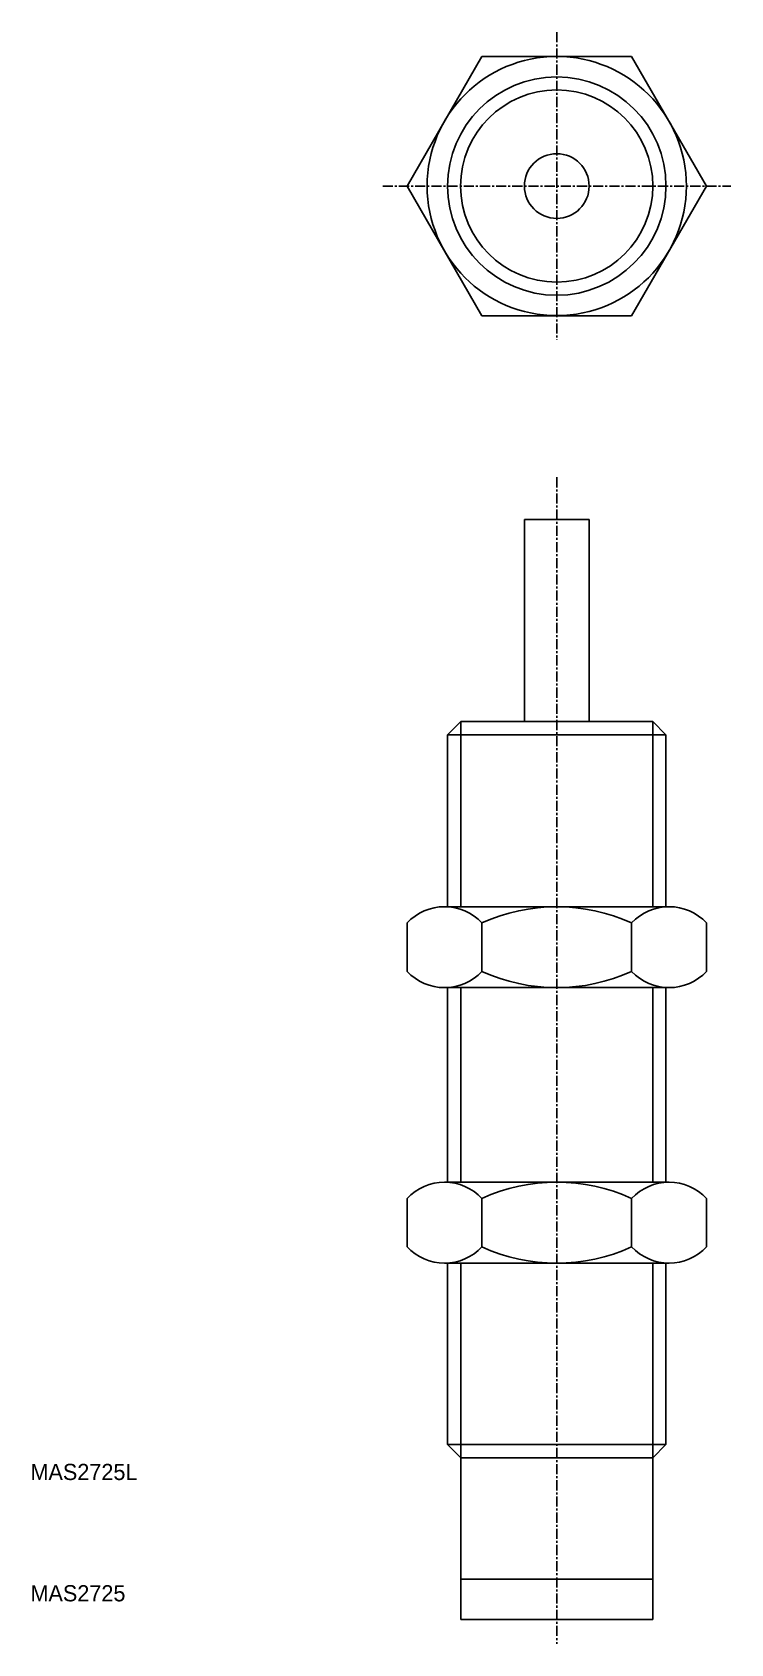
# Model space of a CAD drawing. Extents: x 1 to 88, y 2 to 201.
import ezdxf

# ---------------------------------------------------------------- set-up
doc = ezdxf.new("R2010")
doc.units = 0
doc.linetypes.add('CENTER', pattern=[2, 1.25, -0.25, 0.25, -0.25])
doc.layers.get('0').update_dxf_attribs({"linetype": 'CONTINUOUS'})
doc.layers.add('CENTER', color=1, linetype='CENTER')

msp = doc.modelspace()

# ---------------------------------------------------------------- linework, layer by layer
at = {"color": 7, "linetype": 'CONTINUOUS'}
for p, q in [((56.91, 198.25), (47.66, 182.23)), ((75.41, 198.25), (56.91, 198.25)), ((84.66, 182.23), (75.41, 198.25)), ((47.66, 182.23), (56.91, 166.2)), ((75.41, 166.2), (84.66, 182.23)), ((56.91, 166.2), (75.41, 166.2)), ((62.16, 116.01), (62.16, 141.01)), ((70.16, 141.01), (62.16, 141.01)), ((70.16, 116.01), (70.16, 141.01)), ((52.66, 114.38), (54.29, 116.01)), ((78.04, 116.01), (54.29, 116.01)), ((78.04, 116.01), (79.66, 114.38)), ((52.66, 114.38), (79.66, 114.38)), ((52.66, 114.38), (52.66, 93.13)), ((79.66, 93.13), (79.66, 114.38)), ((80.04, 93.13), (52.29, 93.13)), ((47.66, 85.13), (47.66, 91.13)), ((56.91, 85.13), (56.91, 91.13)), ((75.41, 85.13), (75.41, 91.13)), ((84.66, 85.13), (84.66, 91.13)), ((80.04, 83.13), (52.29, 83.13)), ((52.66, 83.13), (52.66, 59.07)), ((79.66, 59.07), (79.66, 83.13)), ((52.29, 59.07), (80.04, 59.07)), ((47.66, 57.07), (47.66, 51.07)), ((56.91, 57.07), (56.91, 51.07)), ((75.41, 57.07), (75.41, 51.07)), ((84.66, 57.07), (84.66, 51.07)), ((52.29, 49.07), (80.04, 49.07)), ((52.66, 49.07), (52.66, 26.63)), ((79.66, 26.63), (79.66, 49.07)), ((52.66, 26.63), (79.66, 26.63)), ((54.29, 25.01), (52.66, 26.63)), ((79.66, 26.63), (78.04, 25.01)), ((54.29, 25.01), (54.29, 5.01)), ((54.29, 25.01), (78.04, 25.01)), ((78.04, 25.01), (78.04, 5.01)), ((54.29, 10.01), (78.04, 10.01)), ((54.29, 5.01), (78.04, 5.01))]:
    msp.add_line(p, q, dxfattribs=at)
at = {"color": 3, "linetype": 'CONTINUOUS'}
for p, q in [((54.29, 93.13), (54.29, 116.01)), ((78.04, 116.01), (78.04, 93.13)), ((54.29, 59.07), (54.29, 83.13)), ((78.04, 83.13), (78.04, 59.07)), ((54.29, 25.01), (54.29, 49.07)), ((78.04, 49.07), (78.04, 25.01))]:
    msp.add_line(p, q, dxfattribs=at)
at = {"color": 7, "linetype": 'CONTINUOUS'}
for radius in [16.02, 13.5, 4]:
    msp.add_circle((66.16, 182.23), radius, dxfattribs=at)
at = {"color": 3, "linetype": 'CONTINUOUS'}
msp.add_circle((66.16, 182.23), 11.88, dxfattribs=at)
at = {"color": 7, "linetype": 'CONTINUOUS'}
for centre, radius, start, end in [((52.29, 86.78), 6.35, 90, 136.7704), ((52.29, 86.78), 6.35, 43.2296, 90), ((66.16, 70.74), 22.39, 65.5991, 114.4009), ((80.04, 86.78), 6.35, 90, 136.7704), ((80.04, 86.78), 6.35, 43.2296, 90), ((52.29, 89.48), 6.35, 223.2296, 270), ((52.29, 89.48), 6.35, 270, 316.7704), ((66.16, 105.52), 22.39, 245.5991, 294.4009), ((80.04, 89.48), 6.35, 223.2296, 270), ((80.04, 89.48), 6.35, 270, 316.7704), ((52.29, 52.72), 6.35, 90, 136.7704), ((52.29, 52.72), 6.35, 43.2296, 90), ((66.16, 36.68), 22.39, 65.5991, 114.4009), ((80.04, 52.72), 6.35, 90, 136.7704), ((80.04, 52.72), 6.35, 43.2296, 90), ((52.29, 55.42), 6.35, 223.2296, 270), ((52.29, 55.42), 6.35, 270, 316.7704), ((66.16, 71.46), 22.39, 245.5991, 294.4009), ((80.04, 55.42), 6.35, 223.2296, 270), ((80.04, 55.42), 6.35, 270, 316.7704)]:
    msp.add_arc(centre, radius, start, end, dxfattribs=at)
at = {"layer": 'CENTER', "color": 1, "linetype": 'CENTER'}
for p, q in [((66.16, 201.25), (66.16, 163.2)), ((44.66, 182.23), (87.66, 182.23)), ((66.16, 146.22), (66.16, 2.01))]:
    msp.add_line(p, q, dxfattribs=at)

# ---------------------------------------------------------------- texts
at = {"color": 7, "linetype": 'CONTINUOUS'}
for s, p in [('MAS2725L', (1.11, 22.25)), ('MAS2725', (1.11, 7.25))]:
    msp.add_text(s, height=2, dxfattribs=at).set_placement(p)

doc.saveas('drawing.dxf')
